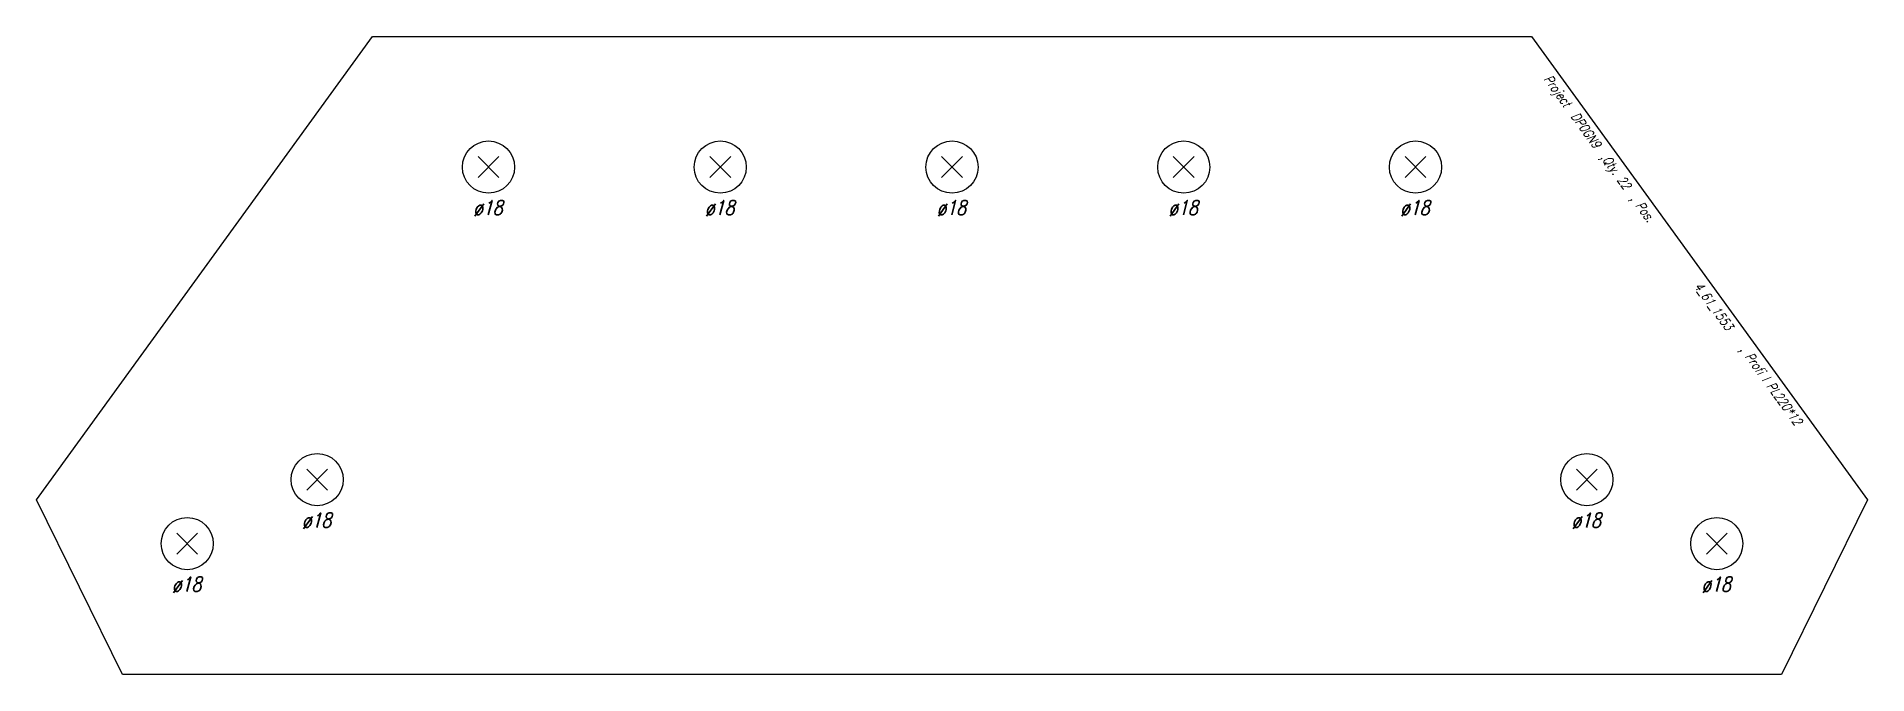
# Model space of a CAD drawing. Extents: x 0 to 632, y -110 to 110.
import ezdxf

# ---------------------------------------------------------------- set-up
doc = ezdxf.new("R2010")
doc.units = 0
doc.header["$LTSCALE"] = 10
for name, color, linetype in [('BEZ_SCHRAUBEN', 7, 'CONTINUOUS'), ('SCHRAUBEN', 7, 'CONTINUOUS'), ('TEILE', 7, 'CONTINUOUS'), ('UNTERSCHRIFT', 7, 'CONTINUOUS')]:
    doc.layers.add(name, color=color, linetype=linetype)
doc.styles.get("Standard").update_dxf_attribs({"font": 'ROMANS'})

msp = doc.modelspace()

# ---------------------------------------------------------------- linework, layer by layer
at = {"layer": 'SCHRAUBEN', "color": 6}
for p, q in [((159.600082, 68.599998), (152.400085, 61.399998)), ((152.400085, 68.599998), (159.600082, 61.399998)), ((239.600098, 68.599998), (232.400085, 61.399998)), ((232.400085, 68.599998), (239.600098, 61.399998)), ((319.600098, 68.599998), (312.400085, 61.399998)), ((312.400085, 68.599998), (319.600098, 61.399998)), ((399.600098, 68.599998), (392.400085, 61.399998)), ((392.400085, 68.599998), (399.600098, 61.399998)), ((479.600067, 68.599998), (472.400055, 61.399998)), ((472.400055, 68.599998), (479.600067, 61.399998)), ((100.452126, -39.220715), (93.252136, -46.420715)), ((93.252136, -39.220715), (100.452126, -46.420715)), ((538.747925, -39.220715), (531.547913, -46.420715)), ((531.547913, -39.220715), (538.747925, -46.420715)), ((55.588116, -61.293777), (48.388115, -68.493782)), ((48.388115, -61.293777), (55.588116, -68.493782)), ((583.611938, -61.293777), (576.411865, -68.493782)), ((576.411865, -61.293777), (583.611938, -68.493782))]:
    msp.add_line(p, q, dxfattribs=at)
at = {"layer": 'SCHRAUBEN', "color": 2}
for centre, radius in [((156.000092, 65), 9), ((236.000092, 65), 9), ((316.000092, 65), 9.000031), ((396.000092, 65), 9.000031), ((476.000061, 65), 9), ((96.852127, -42.820717), 9), ((535.147888, -42.820717), 9), ((51.988113, -64.893784), 9.000004), ((580.011902, -64.893784), 9)]:
    msp.add_circle(centre, radius, dxfattribs=at)
at = {"layer": 'TEILE', "color": 2}
for p, q in [((0, -49.8349), (116.000092, 110)), ((116.000092, 110), (516.000061, 110)), ((516.000061, 110), (632, -49.835083)), ((29.601183, -110), (0, -49.8349)), ((632, -49.835083), (602.398743, -110)), ((602.398743, -110), (29.601183, -110))]:
    msp.add_line(p, q, dxfattribs=at)

# ---------------------------------------------------------------- texts
at = {"layer": 'BEZ_SCHRAUBEN', "color": 2, "oblique": 15, "width": 0.8}
for p in [(148.000092, 48.5), (228.000107, 48.5), (308.000122, 48.5), (388.000122, 48.5), (468.000061, 48.5), (88.852127, -59.320717), (527.147888, -59.320717), (43.988113, -81.393776), (572.011902, -81.393776)]:
    msp.add_text(' ø18', height=5, dxfattribs=at).set_placement(p)
at = {"layer": 'UNTERSCHRIFT', "color": 2, "oblique": 15, "width": 0.800001}
for s, height, rotation, p in [('Project  DP0GN9  ,Qty. 22  , Pos. ', 3.249997, -54.029835, (520.118835, 95.386566)), ('4_61_1553', 3.249998, -54.029831, (572.041809, 23.84243)), ('  , Profi l PL220*12', 3.249998, -54.029831, (585.786133, 4.904278))]:
    msp.add_text(s, height=height, rotation=rotation, dxfattribs=at).set_placement(p)

doc.saveas('drawing.dxf')
